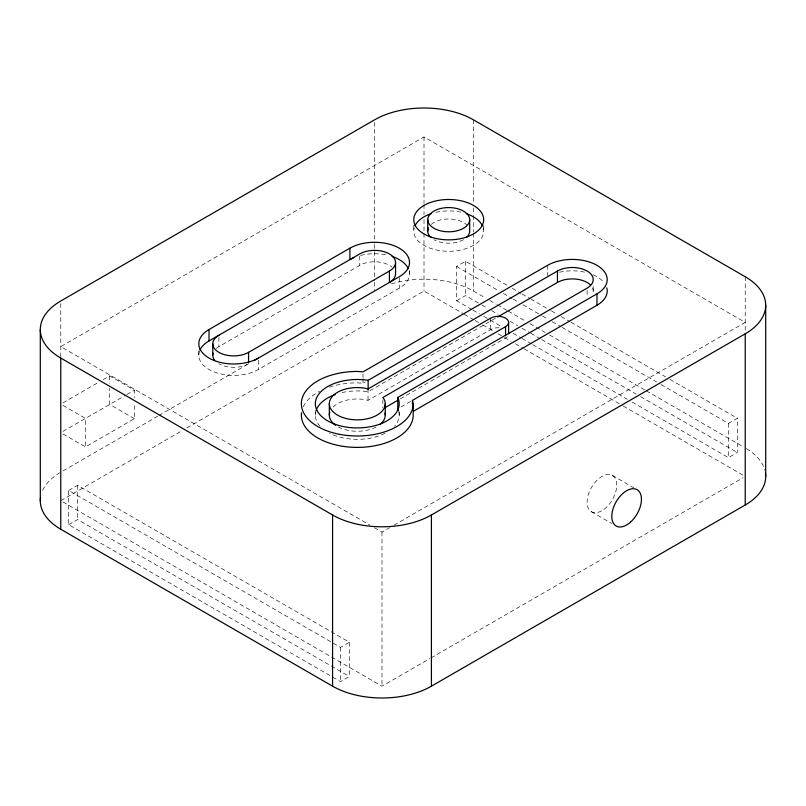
<?xml version="1.0" encoding="UTF-8"?>
<svg xmlns="http://www.w3.org/2000/svg" width="806" height="806" viewBox="0 0 806 806"><rect width="100%" height="100%" fill="white"/><g stroke="black" fill="none" stroke-linecap="round" stroke-linejoin="round"><path stroke-width="0.6" stroke-dasharray="4.03 3.02" d="M393.963 525.2L745.228 322.4L424.006 136.939L60.772 346.651L370.014 525.19M62.949 402.879L98.826 382.165M103.168 379.656L109.697 375.888L134.401 390.154L134.401 397.6M62.949 431.411L125.706 395.182M126.794 394.547L134.401 390.154M216.3 348.484A20.966 12.11 0 0 1 218.91 346.651L359.758 265.335A20.966 12.11 0 0 1 392.018 267.169M62.918 433.91L85.476 446.937L134.401 418.687L134.401 402.557M62.949 470.936L157.744 416.198M158.832 415.574L247.099 364.614M199.556 351.003A34.94 20.18 0 0 0 217.056 372.936A34.94 20.18 0 0 0 258.444 369.47L399.292 288.155A34.94 20.18 0 0 0 409.095 270.735M68.681 490.451L77.578 485.313L349.381 642.241L349.381 676.486L340.485 681.614L68.681 524.686L68.681 490.451L340.485 647.379L349.381 642.241M471.842 309.504L456.619 300.719L456.619 266.474L465.515 261.335L507.921 285.818M60.772 500.728L182.569 430.404M186.921 427.885L424.006 291.016L463.208 313.645M68.681 524.686L77.578 519.558L349.381 676.486M456.619 300.719L465.515 295.58L480.739 304.366M329.332 387.172A55.916 32.28 0 0 1 357.29 382.84L363.022 383.283L365.199 382.024M495.428 318.249L368.14 391.736A41.932 24.21 0 0 0 339.558 393.187M333.08 407.05A27.958 16.14 0 0 1 364.524 399.534L368.02 400.37L490.723 329.533A10.488 6.055 0 0 1 500.848 327.961M400.219 398.899L505.543 338.087A10.488 6.055 0 0 0 508.264 335.377M401.056 406.97L410.848 401.317M374.377 527.708L381.994 532.111L389.61 527.708M661.021 384.482L728.423 423.402L737.319 418.264L737.319 452.509L728.423 457.637L631.662 401.771M62.949 501.977L381.994 686.178L429.85 658.552M430.938 657.928L743.051 477.726M512.263 288.326L520.968 293.354M522.056 293.978L529.663 298.371M530.751 299.006L550.317 310.3M551.405 310.925L556.845 314.068M561.188 316.577L569.892 321.594M570.98 322.229L665.565 376.835M669.917 379.344L737.319 418.264M456.619 266.474L499.025 290.956M503.367 293.465L512.072 298.492M513.16 299.117L518.59 302.25M522.943 304.769L541.42 315.438M542.509 316.063L547.949 319.206M552.291 321.715L560.996 326.732M562.084 327.367L656.668 381.973M391.343 283.873A69.89 40.35 0 0 1 473.424 291.016L485.383 297.918M489.736 300.426L496.254 304.194M497.342 304.819L507.125 310.471M508.213 311.096L525.613 321.141M529.955 323.649L545.178 332.445M549.531 334.953L645.203 390.195M646.291 390.819L743.051 446.685M481.827 304.99L487.257 308.134M491.61 310.642L498.128 314.411M510.087 321.312L517.704 325.705M522.056 328.223L529.663 332.616M530.751 333.241L540.534 338.893M541.622 339.517L636.206 394.124M640.558 396.643L737.319 452.509M472.931 310.129L479.449 313.897M483.802 316.405L489.242 319.549M490.32 320.173L501.201 326.45M513.16 333.352L520.767 337.744M521.855 338.379L531.638 344.021M532.726 344.656L627.32 399.262M464.296 314.269L474.089 319.932M475.177 320.556L478.452 322.45M482.804 324.959L493.695 331.246M498.048 333.765L503.498 336.908M504.586 337.533L511.115 341.311M515.467 343.819L523.094 348.222M524.182 348.847L622.182 405.428M623.27 406.063L745.228 476.467M612.399 475.429A20.966 12.11 -60 0 1 605.749 507.911A20.966 12.11 -60 0 1 587.594 497.423A20.966 12.11 -60 0 1 612.399 475.429L633.879 487.842M591.433 511.75L611.845 523.537M134.401 418.687L109.697 404.421L109.697 388.291M62.918 405.378L85.476 418.405L85.476 446.937M745.228 276.74L745.228 332.415M728.423 423.402L728.423 457.637M593.226 286.442L593.226 291.006M587.09 290.442L587.09 297.283M547.556 265.335L547.556 275.602M490.723 318.118L490.723 329.533M483.66 225.388L483.66 231.09M473.424 119.822L473.424 202.9M473.424 207.938L473.424 214.225M473.424 215.484L473.424 231.846M473.424 233.105L473.424 291.016M465.515 261.335L465.515 295.58M424.006 136.939L424.006 203.324M424.006 204.583L424.006 214.598M424.006 219.615L424.006 232.138M424.006 233.387L424.006 291.016M413.77 225.388L413.77 231.09M409.529 270.463L409.529 273.889M399.292 277.889L399.292 288.155M399.222 411.705L399.222 415.12M382.84 399.796L382.84 407.786M381.994 532.111L381.994 686.178M374.589 122.331L374.589 243.18M374.589 244.44L374.589 280.941M374.589 282.201L374.589 289.757M368.02 388.955L368.02 400.37M363.022 374.145L363.022 377.571M363.022 378.719L363.022 383.283M359.758 256.197L359.758 265.335M340.485 647.379L340.485 681.614M315.358 411.705L315.358 415.12M258.444 360.342L258.444 369.47M218.91 337.523L218.91 346.651M198.79 350.64L198.79 355.204M109.697 375.888L109.697 383.334M77.578 485.313L77.578 519.558M60.772 303.509L60.772 356.665M746.296 448.569A69.89 40.35 0 0 1 764.844 470.16M42.678 490.28A69.89 40.35 0 0 1 59.704 472.82M559.495 272.226A34.94 20.18 0 0 1 586.244 272.519M593.015 274.775A34.94 20.18 0 0 1 604.188 282.805M303.278 406.768A55.916 32.28 0 0 1 319.67 391.242M483.227 227.937A34.94 20.18 0 0 1 448.71 251.271A34.94 20.18 0 0 1 414.203 227.937M435.945 212.31A34.94 20.18 0 0 1 463.883 212.915M463.541 239.654A20.966 12.11 0 0 1 433.89 239.654M431.281 224.37A20.966 12.11 0 0 1 466.875 225.045M398.859 411.967A41.932 24.21 0 0 1 394.477 426.314M384.946 433.326A41.932 24.21 0 0 1 329.634 433.326M320.093 426.314A41.932 24.21 0 0 1 315.71 411.967M592.511 287.873A20.966 12.11 0 0 1 592.511 294.14M376.18 427.019A27.958 16.14 0 0 1 338.399 427.019M360.604 255.401A34.94 20.18 0 0 1 387.343 255.109M248.56 363.768A20.966 12.11 0 0 1 218.91 363.768"/><path stroke-width="1.21" d="M258.444 358.065A34.94 20.18 0 0 1 209.026 358.065A34.94 20.18 0 0 1 209.026 329.533L349.875 248.208A34.94 20.18 0 0 1 399.292 248.208A34.94 20.18 0 0 1 399.292 276.74L253.981 360.645M199.989 349.985A34.94 20.18 0 0 1 209.026 340.938L359.758 253.92A20.966 12.11 0 0 1 389.409 253.92A20.966 12.11 0 0 1 389.409 271.038L389.409 282.453A20.966 12.11 0 0 0 395.555 273.889L395.555 262.474M218.91 335.236A20.966 12.11 0 0 0 218.91 352.353A20.966 12.11 0 0 0 248.56 352.353L389.409 271.038M368.14 380.331L557.44 271.038A20.966 12.11 0 0 1 587.09 271.038A20.966 12.11 0 0 1 587.09 288.155L397.791 397.449A41.932 24.21 0 0 1 360.937 427.835A41.932 24.21 0 0 1 315.509 401.6A41.932 24.21 0 0 1 368.14 380.331L368.14 389.459M497.604 317L557.44 282.453A20.966 12.11 0 0 1 590.415 284.961M505.543 326.672L382.84 397.519L384.291 399.534A27.958 16.14 0 0 1 359.728 419.795A27.958 16.14 0 0 1 329.442 402.305A27.958 16.14 0 0 1 364.524 388.119L368.02 388.955L490.723 318.118A10.488 6.055 0 0 1 505.543 318.118A10.488 6.055 0 0 1 505.543 326.672L505.543 335.81M385.016 407.675L398.043 400.149M412.44 400.401L596.974 293.868A34.94 20.18 0 0 0 596.974 265.335A34.94 20.18 0 0 0 547.556 265.335L363.022 371.868L357.29 371.435A55.916 32.28 0 0 0 301.373 403.715A55.916 32.28 0 0 0 357.29 435.996A55.916 32.28 0 0 0 413.196 403.715L412.44 400.401L412.44 403.826M413.528 411.191L596.974 305.273A34.94 20.18 0 0 0 606.777 287.853M60.772 358.065L332.576 514.984A69.89 40.35 0 0 0 431.411 514.984L745.228 333.805A69.89 40.35 0 0 0 745.228 276.74L473.424 119.822A69.89 40.35 0 0 0 374.589 119.822L60.772 301.001A69.89 40.35 0 0 0 60.772 358.065L60.772 529.26L332.576 686.178A69.89 40.35 0 0 0 431.411 686.178L745.228 504.999A69.89 40.35 0 0 0 765.488 473.303M765.7 305.273L765.7 476.467M745.228 333.805L745.228 504.999M596.974 293.868L596.974 305.273M557.44 271.038L557.44 282.453M508.616 322.4L508.616 333.805M469.676 219.675A20.966 12.11 0 0 1 438.232 230.163A20.966 12.11 0 0 1 438.232 209.197A20.966 12.11 0 0 1 469.676 219.675L469.676 231.09A20.966 12.11 0 0 1 466.875 237.145M431.411 514.984L431.411 686.178M427.744 219.675L427.744 231.09M413.196 403.715L413.196 415.12A55.916 32.28 0 0 1 355.204 447.38A55.916 32.28 0 0 1 301.535 412.722M397.791 397.449L397.791 408.864A41.932 24.21 0 0 1 398.577 410.919M385.248 403.715L385.248 415.12M349.875 248.208L349.875 259.623A34.94 20.18 0 0 1 353.834 257.658M332.576 514.984L332.576 686.178M329.332 403.715L329.332 415.12M248.56 352.353L248.56 362.629M212.774 343.799L212.774 355.204M209.026 329.533L209.026 340.938M40.3 329.533L40.3 500.728M60.772 529.26A69.89 40.35 0 0 1 40.512 497.554M414.959 225.871A34.94 20.18 0 0 1 431.24 213.62M466.19 213.62A34.94 20.18 0 0 1 482.472 225.871M430.555 237.145A20.966 12.11 0 0 1 428.46 227.957M315.992 410.919A41.932 24.21 0 0 1 335.155 394.567M385.006 413.015A27.958 16.14 0 0 1 379.908 424.611M335.568 425.286A27.958 16.14 0 0 1 329.866 411.967M392.059 256.419A34.94 20.18 0 0 1 408.34 268.67M214.739 360.322A20.966 12.11 0 0 1 213.086 353.099M431.24 237.155A34.94 20.18 0 0 0 483.66 219.675A34.94 20.18 0 0 0 431.24 202.205A34.94 20.18 0 0 0 431.24 237.155M630.463 522.177A20.966 12.11 -60 0 0 637.103 489.695A20.966 12.11 -60 0 0 612.298 511.689A20.966 12.11 -60 0 0 630.463 522.177"/></g></svg>
